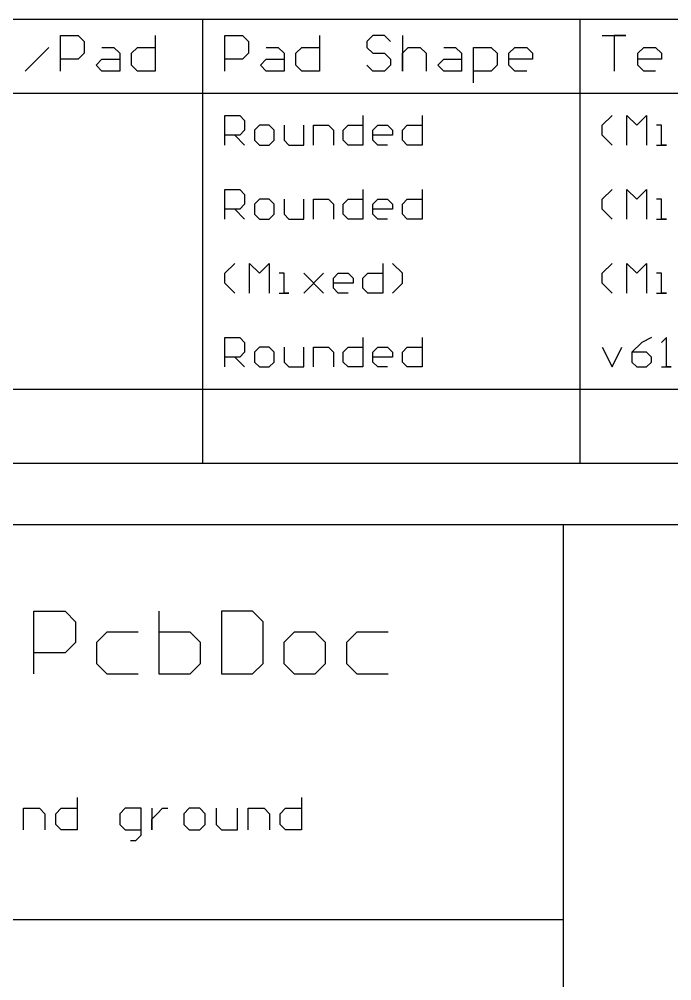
# Model space of a CAD drawing. Header units: millimetres. Extents: x -1.9 to 9.1, y -3.1 to 5.4.
# Drawn here: x 7.66 to 8.321, y -2.422 to -1.448 of the extents above; entities that cross this region are included whole.
import ezdxf

# ---------------------------------------------------------------- set-up
doc = ezdxf.new("R2010")
doc.units = ezdxf.units.MM
doc.header["$MEASUREMENT"] = 0
doc.layers.add('DrillDrawing', color=1, linetype='Continuous')
doc.layers.add('Mechanical11', color=56, linetype='Continuous')

msp = doc.modelspace()

# ---------------------------------------------------------------- linework, layer by layer
at = {"layer": 'DrillDrawing'}
for p, q in [((4.48401, -1.4477), (8.69648, -1.4477)), ((7.8456, -1.8977), (7.8456, -1.4477)), ((8.2281, -1.8977), (8.2281, -1.4477)), ((7.70153, -1.5002), (7.70153, -1.46422)), ((7.70153, -1.46422), (7.71953, -1.46422)), ((7.71953, -1.46422), (7.72552, -1.47021)), ((7.72552, -1.47021), (7.72552, -1.48221)), ((7.7975, -1.46422), (7.7975, -1.5002)), ((7.8681, -1.5002), (7.8681, -1.46422)), ((7.8681, -1.46422), (7.8861, -1.46422)), ((7.8861, -1.46422), (7.89209, -1.47021)), ((7.89209, -1.47021), (7.89209, -1.48221)), ((7.96407, -1.46422), (7.96407, -1.5002)), ((8.01805, -1.46422), (8.01206, -1.47021)), ((8.01206, -1.47021), (8.01206, -1.47621)), ((8.03005, -1.46422), (8.01805, -1.46422)), ((8.03605, -1.47021), (8.03005, -1.46422)), ((8.04804, -1.46422), (8.04804, -1.5002)), ((8.2506, -1.46422), (8.27459, -1.46422)), ((8.27459, -1.46422), (8.2626, -1.46422)), ((8.2626, -1.46422), (8.2626, -1.5002)), ((7.66554, -1.5002), (7.68954, -1.47621)), ((7.74352, -1.47621), (7.75551, -1.47621)), ((7.75551, -1.47621), (7.76151, -1.48221)), ((7.77351, -1.48221), (7.77951, -1.47621)), ((7.77951, -1.47621), (7.7975, -1.47621)), ((7.91009, -1.47621), (7.92208, -1.47621)), ((7.92208, -1.47621), (7.92808, -1.48221)), ((7.94008, -1.48221), (7.94608, -1.47621)), ((7.94608, -1.47621), (7.96407, -1.47621)), ((8.01206, -1.47621), (8.01805, -1.48221)), ((8.04804, -1.48221), (8.05404, -1.47621)), ((8.05404, -1.47621), (8.06604, -1.47621)), ((8.06604, -1.47621), (8.07204, -1.48221)), ((8.09003, -1.47621), (8.10203, -1.47621)), ((8.10203, -1.47621), (8.10802, -1.48221)), ((8.12002, -1.5122), (8.12002, -1.47621)), ((8.12002, -1.47621), (8.13801, -1.47621)), ((8.13801, -1.47621), (8.14401, -1.48221)), ((8.15601, -1.48221), (8.16201, -1.47621)), ((8.16201, -1.47621), (8.174, -1.47621)), ((8.174, -1.47621), (8.18, -1.48221)), ((8.28659, -1.48221), (8.29259, -1.47621)), ((8.29259, -1.47621), (8.30458, -1.47621)), ((8.30458, -1.47621), (8.31058, -1.48221)), ((7.71953, -1.48821), (7.70153, -1.48821)), ((7.72552, -1.48221), (7.71953, -1.48821)), ((7.73752, -1.49421), (7.74352, -1.48821)), ((7.74352, -1.48821), (7.76151, -1.48821)), ((7.76151, -1.48221), (7.76151, -1.5002)), ((7.77351, -1.49421), (7.77351, -1.48221)), ((7.8861, -1.48821), (7.8681, -1.48821)), ((7.89209, -1.48221), (7.8861, -1.48821)), ((7.90409, -1.49421), (7.91009, -1.48821)), ((7.91009, -1.48821), (7.92808, -1.48821)), ((7.92808, -1.48221), (7.92808, -1.5002)), ((7.94008, -1.49421), (7.94008, -1.48221)), ((8.01805, -1.48221), (8.03005, -1.48221)), ((8.03005, -1.48221), (8.03605, -1.48821)), ((8.03605, -1.48821), (8.03605, -1.49421)), ((8.04804, -1.5002), (8.04804, -1.48221)), ((8.07204, -1.48221), (8.07204, -1.5002)), ((8.08403, -1.49421), (8.09003, -1.48821)), ((8.09003, -1.48821), (8.10802, -1.48821)), ((8.10802, -1.48221), (8.10802, -1.5002)), ((8.14401, -1.48221), (8.14401, -1.49421)), ((8.15601, -1.49421), (8.15601, -1.48221)), ((8.18, -1.48821), (8.15601, -1.48821)), ((8.18, -1.48221), (8.18, -1.48821)), ((8.28659, -1.49421), (8.28659, -1.48221)), ((8.31058, -1.48821), (8.28659, -1.48821)), ((8.31058, -1.48221), (8.31058, -1.48821)), ((7.74352, -1.5002), (7.73752, -1.49421)), ((7.76151, -1.5002), (7.74352, -1.5002)), ((7.77951, -1.5002), (7.77351, -1.49421)), ((7.7975, -1.5002), (7.77951, -1.5002)), ((7.91009, -1.5002), (7.90409, -1.49421)), ((7.92808, -1.5002), (7.91009, -1.5002)), ((7.94608, -1.5002), (7.94008, -1.49421)), ((7.96407, -1.5002), (7.94608, -1.5002)), ((8.01805, -1.5002), (8.01206, -1.49421)), ((8.03005, -1.5002), (8.01805, -1.5002)), ((8.03605, -1.49421), (8.03005, -1.5002)), ((8.09003, -1.5002), (8.08403, -1.49421)), ((8.10802, -1.5002), (8.09003, -1.5002)), ((8.13801, -1.5002), (8.12002, -1.5002)), ((8.14401, -1.49421), (8.13801, -1.5002)), ((8.16201, -1.5002), (8.15601, -1.49421)), ((8.174, -1.5002), (8.16201, -1.5002)), ((8.29259, -1.5002), (8.28659, -1.49421)), ((8.30458, -1.5002), (8.29259, -1.5002)), ((4.48401, -1.5227), (8.69648, -1.5227)), ((7.8681, -1.5752), (7.8681, -1.54521)), ((7.8681, -1.54521), (7.8831, -1.54521)), ((7.8831, -1.54521), (7.88809, -1.55021)), ((8.00806, -1.54521), (8.00806, -1.5752)), ((8.06804, -1.54521), (8.06804, -1.5752)), ((8.2506, -1.55521), (8.2606, -1.54521)), ((8.27559, -1.5752), (8.27559, -1.54521)), ((8.27559, -1.54521), (8.28559, -1.55521)), ((8.28559, -1.55521), (8.29559, -1.54521)), ((8.29559, -1.54521), (8.29559, -1.5752)), ((7.88809, -1.55021), (7.88809, -1.56021)), ((7.90309, -1.55521), (7.89809, -1.56021)), ((7.91309, -1.55521), (7.90309, -1.55521)), ((7.91809, -1.56021), (7.91309, -1.55521)), ((7.92808, -1.55521), (7.92808, -1.57021)), ((7.94808, -1.5752), (7.94808, -1.55521)), ((7.95807, -1.5752), (7.95807, -1.55521)), ((7.95807, -1.55521), (7.97307, -1.55521)), ((7.97307, -1.55521), (7.97807, -1.56021)), ((7.98806, -1.56021), (7.99306, -1.55521)), ((7.99306, -1.55521), (8.00806, -1.55521)), ((8.01805, -1.56021), (8.02305, -1.55521)), ((8.02305, -1.55521), (8.03305, -1.55521)), ((8.03305, -1.55521), (8.03805, -1.56021)), ((8.04804, -1.56021), (8.05304, -1.55521)), ((8.05304, -1.55521), (8.06804, -1.55521)), ((8.2506, -1.56521), (8.2506, -1.55521)), ((8.31058, -1.55521), (8.30558, -1.55521)), ((8.31058, -1.5752), (8.31058, -1.55521)), ((7.8831, -1.56521), (7.8681, -1.56521)), ((7.8781, -1.56521), (7.88809, -1.5752)), ((7.88809, -1.56021), (7.8831, -1.56521)), ((7.89809, -1.56021), (7.89809, -1.57021)), ((7.91809, -1.57021), (7.91809, -1.56021)), ((7.97807, -1.56021), (7.97807, -1.5752)), ((7.98806, -1.57021), (7.98806, -1.56021)), ((8.01805, -1.57021), (8.01805, -1.56021)), ((8.03805, -1.56521), (8.01805, -1.56521)), ((8.03805, -1.56021), (8.03805, -1.56521)), ((8.04804, -1.57021), (8.04804, -1.56021)), ((8.2606, -1.5752), (8.2506, -1.56521)), ((7.89809, -1.57021), (7.90309, -1.5752)), ((7.90309, -1.5752), (7.91309, -1.5752)), ((7.91309, -1.5752), (7.91809, -1.57021)), ((7.92808, -1.57021), (7.93308, -1.5752)), ((7.93308, -1.5752), (7.94808, -1.5752)), ((7.99306, -1.5752), (7.98806, -1.57021)), ((8.00806, -1.5752), (7.99306, -1.5752)), ((8.02305, -1.5752), (8.01805, -1.57021)), ((8.03305, -1.5752), (8.02305, -1.5752)), ((8.05304, -1.5752), (8.04804, -1.57021)), ((8.06804, -1.5752), (8.05304, -1.5752)), ((8.30558, -1.5752), (8.31558, -1.5752)), ((8.31558, -1.5752), (8.31058, -1.5752)), ((7.8681, -1.6502), (7.8681, -1.62021)), ((7.8681, -1.62021), (7.8831, -1.62021)), ((7.8831, -1.62021), (7.88809, -1.62521)), ((7.88809, -1.62521), (7.88809, -1.63521)), ((8.00806, -1.62021), (8.00806, -1.6502)), ((8.06804, -1.62021), (8.06804, -1.6502)), ((8.2506, -1.63021), (8.2606, -1.62021)), ((8.27559, -1.6502), (8.27559, -1.62021)), ((8.27559, -1.62021), (8.28559, -1.63021)), ((8.28559, -1.63021), (8.29559, -1.62021)), ((8.29559, -1.62021), (8.29559, -1.6502)), ((7.88809, -1.63521), (7.8831, -1.64021)), ((7.90309, -1.63021), (7.89809, -1.63521)), ((7.89809, -1.63521), (7.89809, -1.64521)), ((7.91309, -1.63021), (7.90309, -1.63021)), ((7.91809, -1.63521), (7.91309, -1.63021)), ((7.91809, -1.64521), (7.91809, -1.63521)), ((7.92808, -1.63021), (7.92808, -1.64521)), ((7.94808, -1.6502), (7.94808, -1.63021)), ((7.95807, -1.6502), (7.95807, -1.63021)), ((7.95807, -1.63021), (7.97307, -1.63021)), ((7.97307, -1.63021), (7.97807, -1.63521)), ((7.97807, -1.63521), (7.97807, -1.6502)), ((7.98806, -1.63521), (7.99306, -1.63021)), ((7.98806, -1.64521), (7.98806, -1.63521)), ((7.99306, -1.63021), (8.00806, -1.63021)), ((8.01805, -1.63521), (8.02305, -1.63021)), ((8.01805, -1.64521), (8.01805, -1.63521)), ((8.02305, -1.63021), (8.03305, -1.63021)), ((8.03305, -1.63021), (8.03805, -1.63521)), ((8.03805, -1.63521), (8.03805, -1.64021)), ((8.04804, -1.63521), (8.05304, -1.63021)), ((8.04804, -1.64521), (8.04804, -1.63521)), ((8.05304, -1.63021), (8.06804, -1.63021)), ((8.2506, -1.64021), (8.2506, -1.63021)), ((8.31058, -1.63021), (8.30558, -1.63021)), ((8.31058, -1.6502), (8.31058, -1.63021)), ((7.8831, -1.64021), (7.8681, -1.64021)), ((7.8781, -1.64021), (7.88809, -1.6502)), ((7.89809, -1.64521), (7.90309, -1.6502)), ((7.91309, -1.6502), (7.91809, -1.64521)), ((7.92808, -1.64521), (7.93308, -1.6502)), ((7.99306, -1.6502), (7.98806, -1.64521)), ((8.03805, -1.64021), (8.01805, -1.64021)), ((8.02305, -1.6502), (8.01805, -1.64521)), ((8.05304, -1.6502), (8.04804, -1.64521)), ((8.2606, -1.6502), (8.2506, -1.64021)), ((7.90309, -1.6502), (7.91309, -1.6502)), ((7.93308, -1.6502), (7.94808, -1.6502)), ((8.00806, -1.6502), (7.99306, -1.6502)), ((8.03305, -1.6502), (8.02305, -1.6502)), ((8.06804, -1.6502), (8.05304, -1.6502)), ((8.30558, -1.6502), (8.31558, -1.6502)), ((8.31558, -1.6502), (8.31058, -1.6502)), ((7.8681, -1.70521), (7.8781, -1.69521)), ((7.89309, -1.7252), (7.89309, -1.69521)), ((7.89309, -1.69521), (7.90309, -1.70521)), ((7.90309, -1.70521), (7.91309, -1.69521)), ((7.91309, -1.69521), (7.91309, -1.7252)), ((8.02805, -1.69521), (8.02805, -1.7252)), ((8.04804, -1.70521), (8.03805, -1.69521)), ((8.2506, -1.70521), (8.2606, -1.69521)), ((8.27559, -1.7252), (8.27559, -1.69521)), ((8.27559, -1.69521), (8.28559, -1.70521)), ((8.28559, -1.70521), (8.29559, -1.69521)), ((8.29559, -1.69521), (8.29559, -1.7252)), ((7.8681, -1.71521), (7.8681, -1.70521)), ((7.92808, -1.70521), (7.92308, -1.70521)), ((7.92808, -1.7252), (7.92808, -1.70521)), ((7.94808, -1.70521), (7.96807, -1.7252)), ((7.96807, -1.70521), (7.94808, -1.7252)), ((7.95807, -1.71521), (7.96807, -1.70521)), ((7.97807, -1.71021), (7.98306, -1.70521)), ((7.98306, -1.70521), (7.99306, -1.70521)), ((7.99306, -1.70521), (7.99806, -1.71021)), ((8.00806, -1.71021), (8.01305, -1.70521)), ((8.01305, -1.70521), (8.02805, -1.70521)), ((8.04804, -1.71521), (8.04804, -1.70521)), ((8.2506, -1.71521), (8.2506, -1.70521)), ((8.31058, -1.70521), (8.30558, -1.70521)), ((8.31058, -1.7252), (8.31058, -1.70521)), ((7.8781, -1.7252), (7.8681, -1.71521)), ((7.96807, -1.7252), (7.95807, -1.71521)), ((7.97807, -1.72021), (7.97807, -1.71021)), ((7.99806, -1.71521), (7.97807, -1.71521)), ((7.99806, -1.71021), (7.99806, -1.71521)), ((8.00806, -1.72021), (8.00806, -1.71021)), ((8.03805, -1.7252), (8.04804, -1.71521)), ((8.2606, -1.7252), (8.2506, -1.71521)), ((7.98306, -1.7252), (7.97807, -1.72021)), ((8.01305, -1.7252), (8.00806, -1.72021)), ((7.92308, -1.7252), (7.93308, -1.7252)), ((7.93308, -1.7252), (7.92808, -1.7252)), ((7.99306, -1.7252), (7.98306, -1.7252)), ((8.02805, -1.7252), (8.01305, -1.7252)), ((8.30558, -1.7252), (8.31558, -1.7252)), ((8.31558, -1.7252), (8.31058, -1.7252)), ((7.8681, -1.8002), (7.8681, -1.77021)), ((7.8681, -1.77021), (7.8831, -1.77021)), ((7.8831, -1.77021), (7.88809, -1.77521)), ((8.00806, -1.77021), (8.00806, -1.8002)), ((8.06804, -1.77021), (8.06804, -1.8002)), ((8.30058, -1.77021), (8.29059, -1.77521)), ((8.31558, -1.77021), (8.31058, -1.77521)), ((8.31558, -1.8002), (8.31558, -1.77021)), ((7.88809, -1.77521), (7.88809, -1.78521)), ((7.90309, -1.78021), (7.89809, -1.78521)), ((7.91309, -1.78021), (7.90309, -1.78021)), ((7.91809, -1.78521), (7.91309, -1.78021)), ((7.92808, -1.78021), (7.92808, -1.79521)), ((7.94808, -1.8002), (7.94808, -1.78021)), ((7.95807, -1.8002), (7.95807, -1.78021)), ((7.95807, -1.78021), (7.97307, -1.78021)), ((7.97307, -1.78021), (7.97807, -1.78521)), ((7.98806, -1.78521), (7.99306, -1.78021)), ((7.99306, -1.78021), (8.00806, -1.78021)), ((8.01805, -1.78521), (8.02305, -1.78021)), ((8.02305, -1.78021), (8.03305, -1.78021)), ((8.03305, -1.78021), (8.03805, -1.78521)), ((8.04804, -1.78521), (8.05304, -1.78021)), ((8.05304, -1.78021), (8.06804, -1.78021)), ((8.2506, -1.78021), (8.2606, -1.8002)), ((8.2606, -1.8002), (8.27059, -1.78021)), ((8.29059, -1.77521), (8.28059, -1.78521)), ((7.8831, -1.79021), (7.8681, -1.79021)), ((7.8781, -1.79021), (7.88809, -1.8002)), ((7.88809, -1.78521), (7.8831, -1.79021)), ((7.89809, -1.78521), (7.89809, -1.79521)), ((7.91809, -1.79521), (7.91809, -1.78521)), ((7.97807, -1.78521), (7.97807, -1.8002)), ((7.98806, -1.79521), (7.98806, -1.78521)), ((8.01805, -1.79521), (8.01805, -1.78521)), ((8.03805, -1.79021), (8.01805, -1.79021)), ((8.03805, -1.78521), (8.03805, -1.79021)), ((8.04804, -1.79521), (8.04804, -1.78521)), ((8.28059, -1.78521), (8.28059, -1.79521)), ((8.29559, -1.78521), (8.28059, -1.78521)), ((8.30058, -1.79021), (8.29559, -1.78521)), ((8.30058, -1.79521), (8.30058, -1.79021)), ((7.89809, -1.79521), (7.90309, -1.8002)), ((7.90309, -1.8002), (7.91309, -1.8002)), ((7.91309, -1.8002), (7.91809, -1.79521)), ((7.92808, -1.79521), (7.93308, -1.8002)), ((7.93308, -1.8002), (7.94808, -1.8002)), ((7.99306, -1.8002), (7.98806, -1.79521)), ((8.00806, -1.8002), (7.99306, -1.8002)), ((8.02305, -1.8002), (8.01805, -1.79521)), ((8.03305, -1.8002), (8.02305, -1.8002)), ((8.05304, -1.8002), (8.04804, -1.79521)), ((8.06804, -1.8002), (8.05304, -1.8002)), ((8.28059, -1.79521), (8.28559, -1.8002)), ((8.28559, -1.8002), (8.29559, -1.8002)), ((8.29559, -1.8002), (8.30058, -1.79521)), ((8.31058, -1.8002), (8.32058, -1.8002)), ((8.32058, -1.8002), (8.31558, -1.8002)), ((4.48401, -1.8227), (8.69648, -1.8227)), ((4.48401, -1.8977), (8.69648, -1.8977))]:
    msp.add_line(p, q, dxfattribs=at)
at = {"layer": 'Mechanical11'}
for p, q in [((5.31108, -1.95988), (8.88131, -1.95988)), ((8.21137, -2.65022), (8.21137, -1.95988)), ((7.67454, -2.1112), (7.67454, -2.04786)), ((7.67454, -2.04786), (7.70621, -2.04786)), ((7.70621, -2.04786), (7.71677, -2.05842)), ((7.80123, -2.04786), (7.80123, -2.1112)), ((7.86457, -2.04786), (7.86457, -2.1112)), ((7.89624, -2.04786), (7.86457, -2.04786)), ((7.9068, -2.05842), (7.89624, -2.04786)), ((7.71677, -2.05842), (7.71677, -2.07953)), ((7.9068, -2.10064), (7.9068, -2.05842)), ((7.74844, -2.06897), (7.73788, -2.07953)), ((7.78011, -2.06897), (7.74844, -2.06897)), ((7.8329, -2.06897), (7.80123, -2.06897)), ((7.84346, -2.07953), (7.8329, -2.06897)), ((7.93847, -2.06897), (7.92792, -2.07953)), ((7.95959, -2.06897), (7.93847, -2.06897)), ((7.97015, -2.07953), (7.95959, -2.06897)), ((8.00182, -2.06897), (7.99126, -2.07953)), ((8.03349, -2.06897), (8.00182, -2.06897)), ((7.71677, -2.07953), (7.70621, -2.09009)), ((7.73788, -2.07953), (7.73788, -2.10064)), ((7.84346, -2.09009), (7.84346, -2.07953)), ((7.92792, -2.07953), (7.92792, -2.10064)), ((7.97015, -2.10064), (7.97015, -2.07953)), ((7.99126, -2.07953), (7.99126, -2.10064)), ((7.70621, -2.09009), (7.67454, -2.09009)), ((7.84346, -2.10064), (7.84346, -2.09009)), ((7.73788, -2.10064), (7.74844, -2.1112)), ((7.8329, -2.1112), (7.84346, -2.10064)), ((7.89624, -2.1112), (7.9068, -2.10064)), ((7.92792, -2.10064), (7.93847, -2.1112)), ((7.95959, -2.1112), (7.97015, -2.10064)), ((7.99126, -2.10064), (8.00182, -2.1112)), ((7.74844, -2.1112), (7.78011, -2.1112)), ((7.80123, -2.1112), (7.8329, -2.1112)), ((7.86457, -2.1112), (7.89624, -2.1112)), ((7.93847, -2.1112), (7.95959, -2.1112)), ((8.00182, -2.1112), (8.03349, -2.1112)), ((7.71826, -2.2367), (7.71826, -2.2692)), ((7.9458, -2.2367), (7.9458, -2.2692)), ((7.66408, -2.2692), (7.66408, -2.24753)), ((7.66408, -2.24753), (7.68034, -2.24753)), ((7.68034, -2.24753), (7.68575, -2.25295)), ((7.69659, -2.25295), (7.70201, -2.24753)), ((7.70201, -2.24753), (7.71826, -2.24753)), ((7.76702, -2.24753), (7.7616, -2.25295)), ((7.78327, -2.24753), (7.76702, -2.24753)), ((7.78327, -2.27462), (7.78327, -2.24753)), ((7.79411, -2.24753), (7.79411, -2.2692)), ((7.79952, -2.25295), (7.80494, -2.24753)), ((7.80494, -2.24753), (7.81036, -2.24753)), ((7.83203, -2.24753), (7.82661, -2.25295)), ((7.84286, -2.24753), (7.83203, -2.24753)), ((7.84828, -2.25295), (7.84286, -2.24753)), ((7.85912, -2.24753), (7.85912, -2.26378)), ((7.88079, -2.2692), (7.88079, -2.24753)), ((7.89162, -2.2692), (7.89162, -2.24753)), ((7.89162, -2.24753), (7.90787, -2.24753)), ((7.90787, -2.24753), (7.91329, -2.25295)), ((7.92413, -2.25295), (7.92954, -2.24753)), ((7.92954, -2.24753), (7.9458, -2.24753)), ((7.68575, -2.25295), (7.68575, -2.2692)), ((7.69659, -2.26378), (7.69659, -2.25295)), ((7.7616, -2.25295), (7.7616, -2.26378)), ((7.79411, -2.25837), (7.79952, -2.25295)), ((7.79411, -2.2692), (7.79411, -2.25837)), ((7.82661, -2.25295), (7.82661, -2.26378)), ((7.84828, -2.26378), (7.84828, -2.25295)), ((7.91329, -2.25295), (7.91329, -2.2692)), ((7.92413, -2.26378), (7.92413, -2.25295)), ((7.70201, -2.2692), (7.69659, -2.26378)), ((7.71826, -2.2692), (7.70201, -2.2692)), ((7.7616, -2.26378), (7.76702, -2.2692)), ((7.76702, -2.2692), (7.78327, -2.2692)), ((7.82661, -2.26378), (7.83203, -2.2692)), ((7.83203, -2.2692), (7.84286, -2.2692)), ((7.84286, -2.2692), (7.84828, -2.26378)), ((7.85912, -2.26378), (7.86453, -2.2692)), ((7.86453, -2.2692), (7.88079, -2.2692)), ((7.92954, -2.2692), (7.92413, -2.26378)), ((7.9458, -2.2692), (7.92954, -2.2692)), ((7.77244, -2.28004), (7.77785, -2.28004)), ((7.77785, -2.28004), (7.78327, -2.27462)), ((5.31108, -2.36007), (8.21137, -2.36007))]:
    msp.add_line(p, q, dxfattribs=at)

doc.saveas('drawing.dxf')
